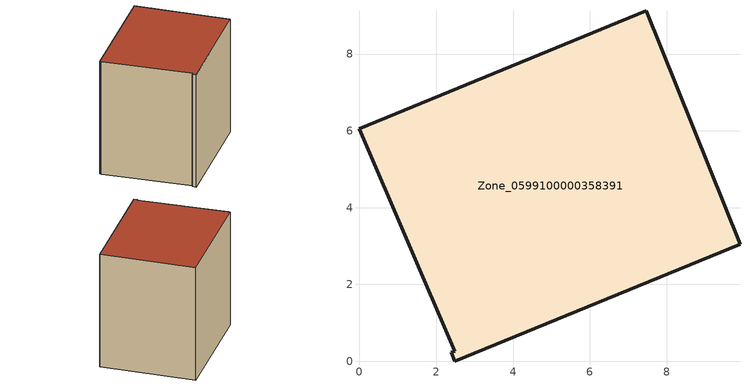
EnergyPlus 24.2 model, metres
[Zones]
Zone_0599100000358391
 floor ground (C_G): 2.48,0 2.39,0.23 2.48,0.27 0.04,5.96 0,6.06 7.47,9.13 9.91,3.05 z3.29
 wall outside (C_F): 2.48,0 9.91,3.05 7.47,9.13 0,6.06 0.04,5.96 2.48,0.27 2.39,0.23 2.48,0 z3.29:11.59
 roof outside (C_R): 2.39,0.23 2.48,0 9.91,3.05 7.47,9.13 0,6.06 0.04,5.96 2.48,0.27 z11.59
[BUILDING]
Pand.0599100000358391: North Axis=0; Terrain=City; Loads Convergence Tolerance Value=0.04; Temperature Convergence Tolerance Value=0.4; Solar Distribution=FullExterior; Maximum Number of Warmup Days=25; Minimum Number of Warmup Days=1
[Site:Location]
Rotterdam.The.Hague.AP_ZH_NLD Design_Conditions: Latitude=51.96; Longitude=4.45; Time Zone=1; Elevation=-4.5
[SITE:GROUNDTEMPERATURE:BUILDINGSURFACE]
18, 18, 18, 18, 18, 18, 18, 18, 18, 18, 18, 18
[MATERIAL] Thermal Absorptance=0.9; Solar Absorptance=0.7; Visible Absorptance=0.7
Name | Roughness | Thickness | Conductivity | Density | Specific Heat
G.TC.1992-2005 | MediumSmooth | 0.15 | 0.06 | 540 | 1210
F.TC.1992-2005 | Rough | 0.3 | 0.12 | 1920 | 840
R.TC.1992-2005 | MediumRough | 0.2 | 0.08 | 1500 | 1000
[CONSTRUCTION]
C_G: G.TC.1992-2005
C_F: F.TC.1992-2005
C_R: R.TC.1992-2005
[ZONE]
Zone_0599100000358391: Type=1; Multiplier=1; Ceiling Height=Autocalculate; Volume=Autocalculate; Floor Area=autocalculate; Part of Total Floor Area=Yes
[ZONEINFILTRATION:DESIGNFLOWRATE]
Infil_Zone_0599100000358391: Zone or ZoneList or Space or SpaceList=Zone_0599100000358391; Schedule=AlwaysOn; Design Flow Rate Calculation Method=Flow/Area; Flow Rate per Floor Area=0.0015; Constant Term Coefficient=1; Temperature Term Coefficient=0; Velocity Term Coefficient=0; Velocity Squared Term Coefficient=0
[HVACTEMPLATE:ZONE:IDEALLOADSAIRSYSTEM]
Zone_0599100000358391: Maximum Heating Supply Air Temperature=50; Minimum Cooling Supply Air Temperature=13; Maximum Heating Supply Air Humidity Ratio=0.0156; Minimum Cooling Supply Air Humidity Ratio=0.0077; Heating Limit=NoLimit; Cooling Limit=NoLimit; Dehumidification Control Type=ConstantSensibleHeatRatio; Cooling Sensible Heat Ratio=0.7; Dehumidification Setpoint=60; Humidification Control Type=None; Humidification Setpoint=30; Outdoor Air Method=None; Outdoor Air Flow Rate per Person=0.00944; Outdoor Air Flow Rate per Zone Floor Area=0; Outdoor Air Flow Rate per Zone=0; Demand Controlled Ventilation Type=None; Outdoor Air Economizer Type=NoEconomizer; Heat Recovery Type=None; Sensible Heat Recovery Effectiveness=0.7; Latent Heat Recovery Effectiveness=0.65
[ZONECONTROL:THERMOSTAT]
ThermostatControl_Zone_0599100000358391: Zone or ZoneList=Zone_0599100000358391; Control Type Schedule=DualSetpointControlType; Control 1=Thermostat_Zone_0599100000358391; Temperature Difference Between Cutout And Setpoint=0
[THERMOSTATSETPOINT:DUALSETPOINT]
Thermostat_Zone_0599100000358391: Heating Setpoint Temperature Schedule=HeatingSetpoint_Zone_0599100000358391; Cooling Setpoint Temperature Schedule=CoolingSetpoint_Zone_0599100000358391
[SCHEDULE:COMPACT]
HeatingSetpoint_Zone_0599100000358391: Through: 12/31, For: AllDays, Until: 24:00, 21
CoolingSetpoint_Zone_0599100000358391: Through: 12/31, For: AllDays, Until: 24:00, 24
DualSetpointControlType: Through: 12/31, For: AllDays, Until: 24:00, 4
AlwaysOn: Through: 12/31, For: AllDays, Until: 24:00, 1
